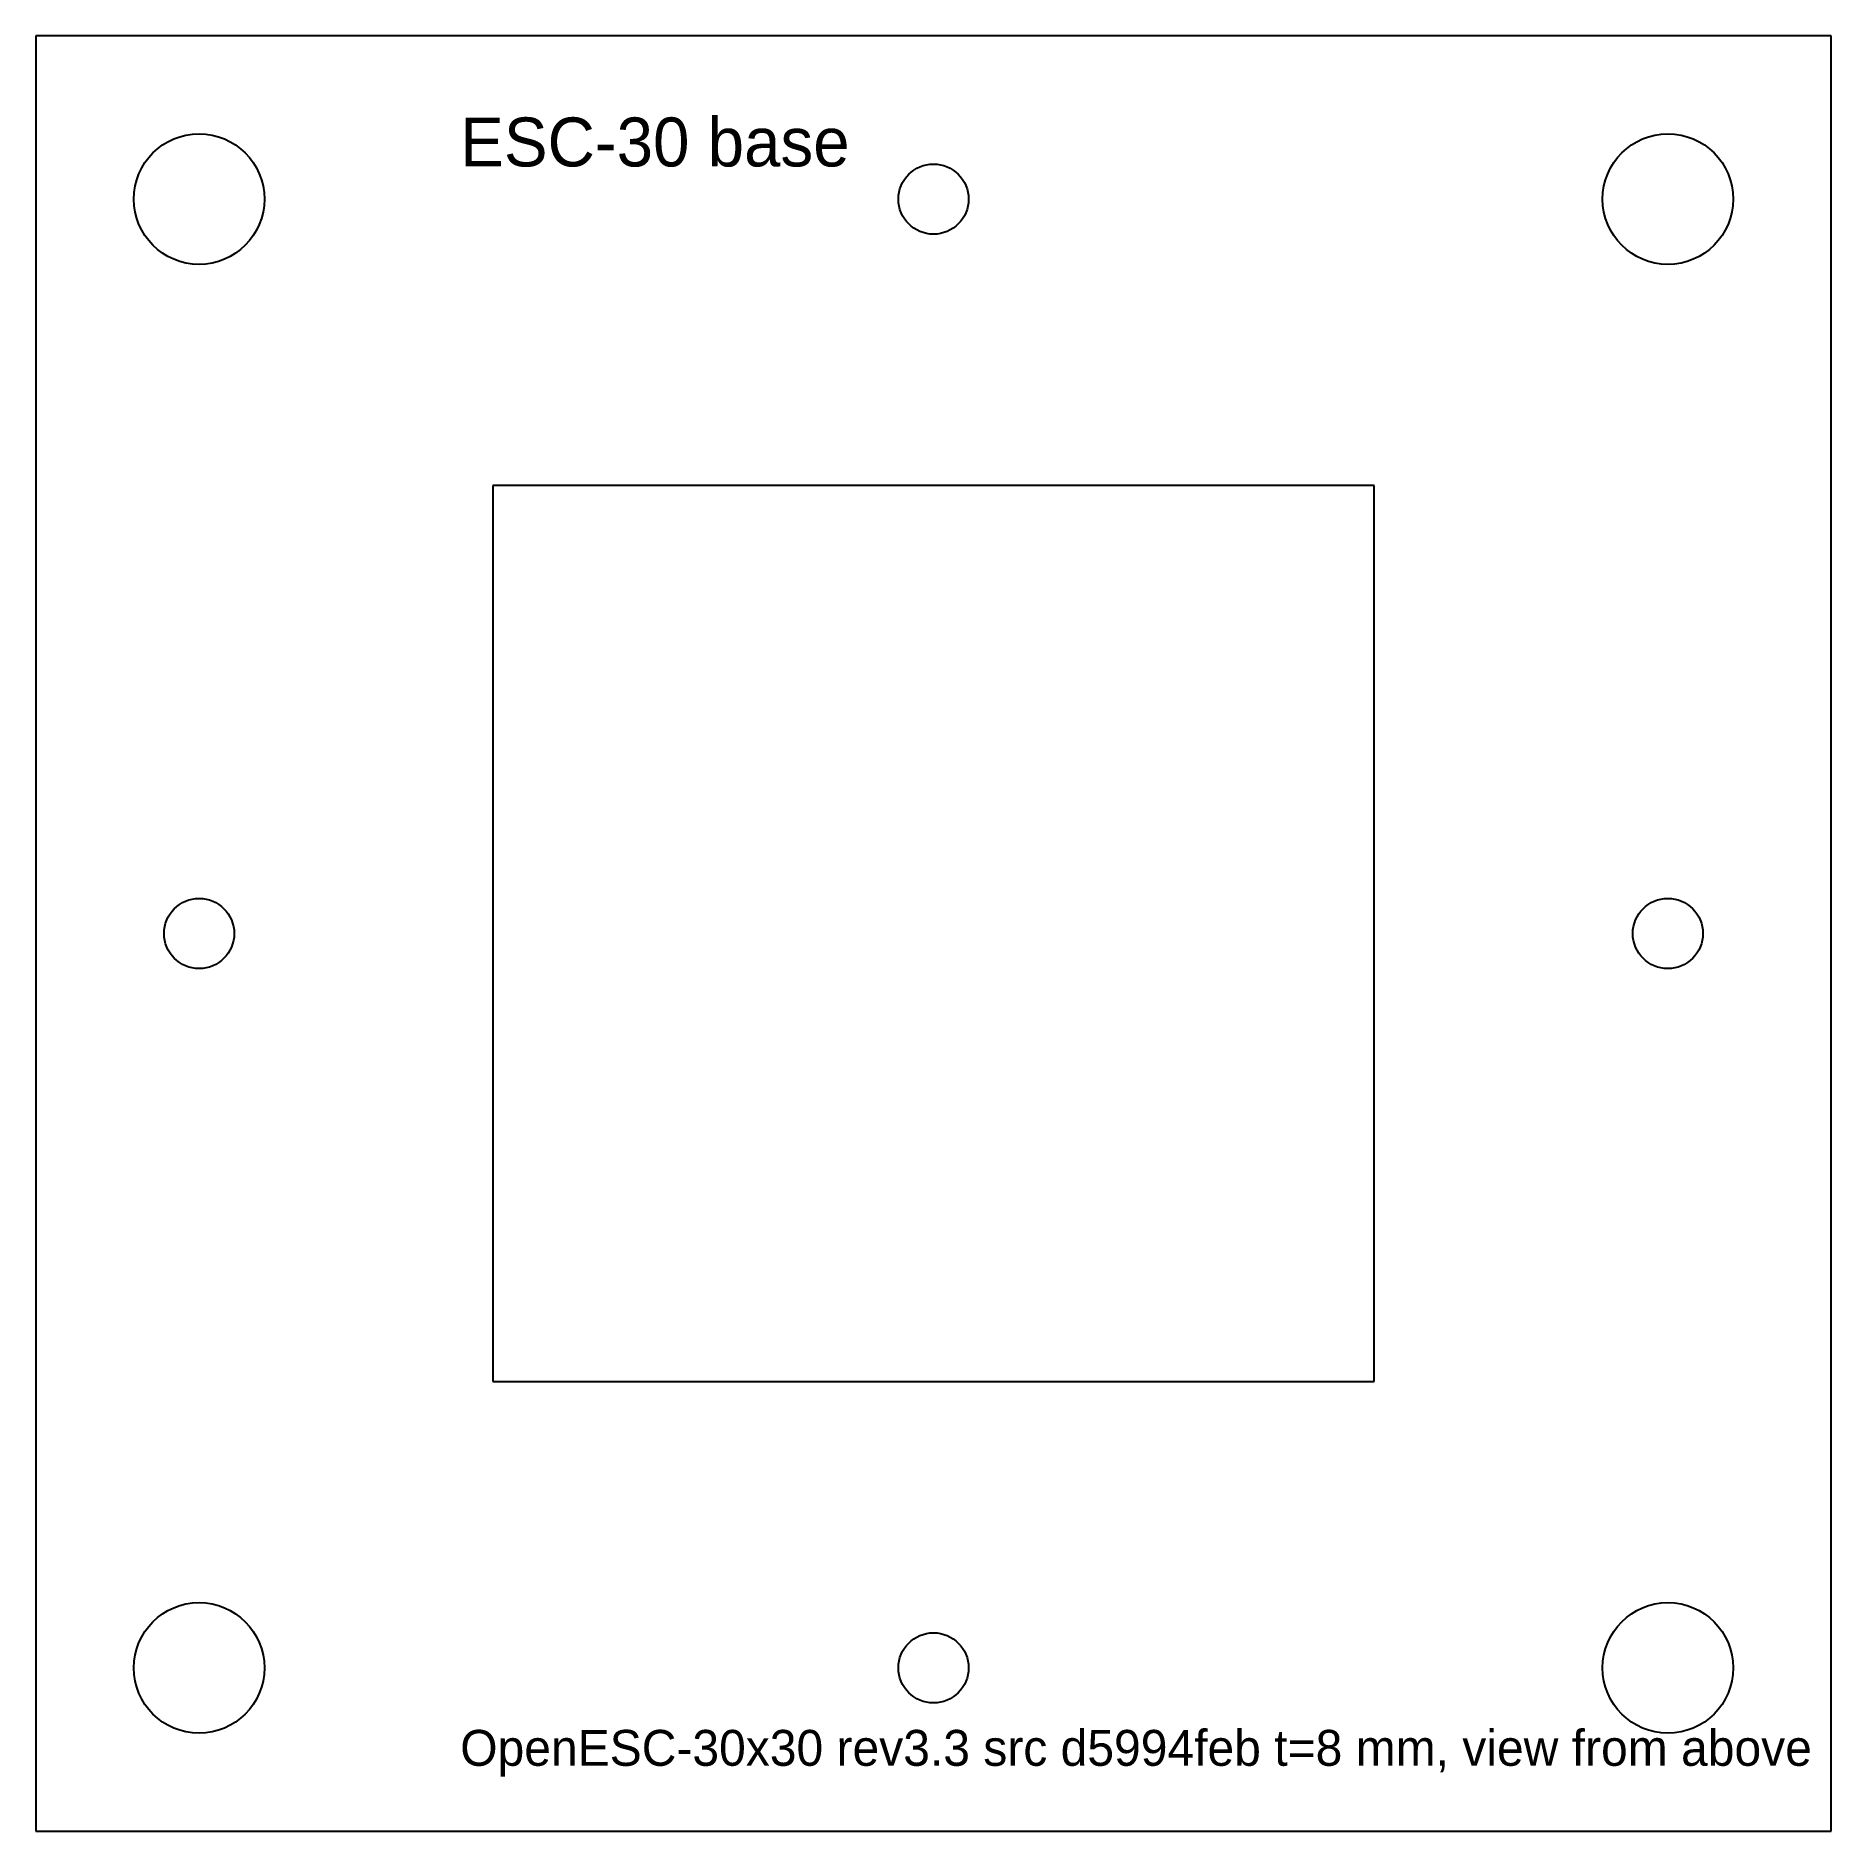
# Model space of a CAD drawing. Header units: millimetres. Extents: x -55 to 55, y -55 to 55.
import ezdxf

# ---------------------------------------------------------------- set-up
doc = ezdxf.new("R2010")
doc.units = ezdxf.units.MM

msp = doc.modelspace()

# ---------------------------------------------------------------- linework, layer by layer
at = {"layer": 'CUT'}
for p, q in [((55, 55), (-55, 55)), ((-55, 55), (-55, -55)), ((55, -55), (55, 55)), ((27.01, 27.45), (-27.01, 27.45)), ((-27.01, 27.45), (-27.01, -27.45)), ((27.01, -27.45), (27.01, 27.45)), ((-27.01, -27.45), (27.01, -27.45)), ((-55, -55), (55, -55))]:
    msp.add_line(p, q, dxfattribs=at)
for centre, radius in [((-45, 45), 4), ((45, 45), 4), ((0, 45), 2.15), ((-45, 0), 2.15), ((45, 0), 2.15), ((-45, -45), 4), ((45, -45), 4), ((0, -45), 2.15)]:
    msp.add_circle(centre, radius, dxfattribs=at)

# ---------------------------------------------------------------- texts
at = {"layer": 'ENGRAVE'}
for s, height, p in [('ESC-30 base', 3, (-29, 47)), ('OpenESC-30x30 rev3.3 src d5994feb t=8 mm, view from above', 2.2, (-29, -51))]:
    msp.add_text(s, height=height, dxfattribs=at).set_placement(p)

doc.saveas('drawing.dxf')
